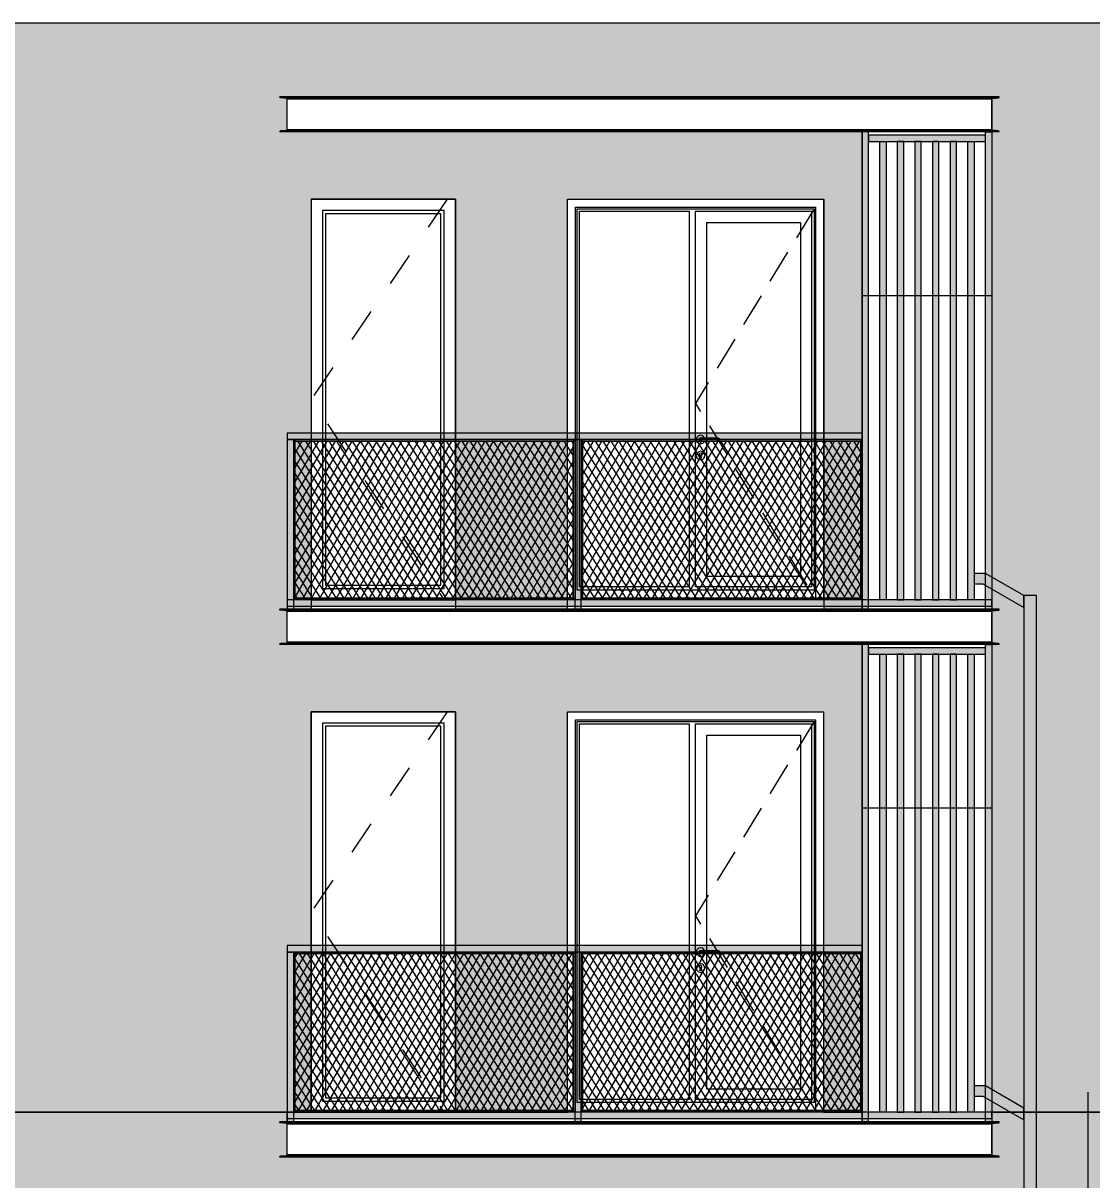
# Model space of a CAD drawing. Header units: metres. Extents: x 476297 to 476657, y 4620828 to 4621206.
# Drawn here: x 476624.05 to 476630.72, y 4621078.72 to 4621085.95 of the extents above; entities that cross this region are included whole.
import ezdxf

# ---------------------------------------------------------------- set-up
doc = ezdxf.new("R2010")
doc.units = ezdxf.units.M
doc.header["$MEASUREMENT"] = 0
doc.set_wipeout_variables(frame=1)
for name, pattern in [('Dashed', [0.423333, 0.211667, -0.211667]), ('Hidden Line', [0.3175, 0.211667, -0.105833]), ('Wipeout_Contour', [1, 0, -1])]:
    doc.linetypes.add(name, pattern=pattern)
for name, color, linetype in [('0_Pen_No__250', 7, 'Continuous'), ('2D Drafting - General_Pen_No__7', 7, 'Continuous'), ('New2D Drafting - General', 7, 'Continuous'), ('New2D Drafting - General_Pen_No__30_Pen_No__9_Pen_No__9', 7, 'Continuous'), ('NewStructural - Bearing', 7, 'Continuous'), ('Structural - Bearing', 7, 'Continuous'), ('zoma', 7, 'Continuous'), ('zoma_Pen_No__5_Pen_No__5', 7, 'Continuous')]:
    doc.layers.add(name, color=color, linetype=linetype)
doc.styles.add('GENERATED_STYLE_2', font='arial.ttf')
doc.dimstyles.new('GENERATED_STYLE__1', dxfattribs={"dimtxt": 0.2, "dimasz": 0.064421, "dimexe": 0.18, "dimexo": 0.003, "dimgap": 0.09, "dimtad": 1, "dimtih": 1, "dimtoh": 1, "dimzin": 0, "dimdsep": 46, "dimtxsty": 'GENERATED_STYLE_2', "dimblk": 'ARROWHEAD_2', "dimblk1": 'ARROWHEAD_2', "dimblk2": 'ARROWHEAD_2', "dimcen": 0.09, "dimclrd": 142, "dimclre": 142, "dimclrt": 142, "dimadec": 0, "dimazin": 0, "dimtfac": 1, "dimtdec": 4, "dimtmove": 0, "dimatfit": 3, "dimfxl": 1, "dimtolj": 1, "dimtzin": 0, "dimarcsym": 0})
pattern_1 = [(60, (476844.52715, 4621385.791044), (-0.038971143, 0.0225), []), (122.833095, (476844.52715, 4621385.791044), (0.0368060797, 0.01875), [])]

# ---------------------------------------------------------------- blocks, each defined once
blk = doc.blocks.new('*D30', base_point=(476844.5271, 4621385.791))
at = {"layer": 'zoma', "color": 142, "linetype": 'Continuous', "lineweight": 0, "transparency": 16777216}
for p, q in [((476623.7966, 4621074.3518), (476623.7966, 4621074.4789)), ((476630.6966, 4621074.3518), (476630.6966, 4621074.4789)), ((476623.821, 4621074.4577), (476623.7721, 4621074.373)), ((476623.7966, 4621074.4153), (476630.6966, 4621074.4153)), ((476630.721, 4621074.4577), (476630.6721, 4621074.373))]:
    blk.add_line(p, q, dxfattribs=at)
at = {"layer": 'zoma', "color": 142, "lineweight": 0, "transparency": 16777216, "insert": (476626.9805, 4621074.4553), "char_height": 0.2, "attachment_point": 7, "style": 'GENERATED_STYLE_2'}
blk.add_mtext('\\A1;{\\pql;\\fArial CYR|b0|i0|c204|p34;6,90}', dxfattribs=at)
blk = doc.blocks.new('ARROWHEAD_2')
at = {"color": 0, "linetype": 'Continuous', "lineweight": 0}
for p, q in [((0, 0), (-1, 0)), ((-0.38, -0.66), (0.38, 0.66))]:
    blk.add_line(p, q, dxfattribs=at)
blk = doc.blocks.new('*D31', base_point=(476844.5271, 4621385.791))
at = {"layer": 'zoma', "color": 142, "linetype": 'Continuous', "lineweight": 0, "transparency": 16777216}
for p, q in [((476630.6966, 4621074.3518), (476630.6966, 4621074.4789)), ((476637.5966, 4621074.3518), (476637.5966, 4621074.4789)), ((476630.721, 4621074.4577), (476630.6721, 4621074.373)), ((476630.6966, 4621074.4153), (476637.5966, 4621074.4153)), ((476637.621, 4621074.4577), (476637.5721, 4621074.373))]:
    blk.add_line(p, q, dxfattribs=at)
at = {"layer": 'zoma', "color": 142, "lineweight": 0, "transparency": 16777216, "insert": (476633.8805, 4621074.4553), "char_height": 0.2, "attachment_point": 7, "style": 'GENERATED_STYLE_2'}
blk.add_mtext('\\A1;{\\pql;\\fArial CYR|b0|i0|c204|p34;6,90}', dxfattribs=at)

msp = doc.modelspace()

# ---------------------------------------------------------------- linework, layer by layer
at = {"layer": 'Structural - Bearing', "color": 7, "linetype": 'Continuous', "lineweight": 0}
for p, q in [((476625.6497, 4621079.083), (476625.6497, 4621079.0855)), ((476630.1424, 4621079.0855), (476625.6497, 4621079.0855)), ((476625.6501, 4621079.0815), (476625.6497, 4621079.083)), ((476630.1424, 4621079.083), (476625.6497, 4621079.083)), ((476625.6513, 4621079.0802), (476625.6501, 4621079.0815)), ((476625.653, 4621079.0793), (476625.6513, 4621079.0802)), ((476625.6542, 4621079.0791), (476625.653, 4621079.0793)), ((476625.6916, 4621079.0751), (476625.6542, 4621079.0791)), ((476630.1379, 4621079.0791), (476625.6542, 4621079.0791)), ((476625.6928, 4621079.0748), (476625.6916, 4621079.0751)), ((476630.1005, 4621079.0751), (476625.6916, 4621079.0751)), ((476625.6945, 4621079.074), (476625.6928, 4621079.0748)), ((476625.6957, 4621079.0727), (476625.6945, 4621079.074)), ((476625.6961, 4621079.0711), (476625.6957, 4621079.0727)), ((476625.6961, 4621078.8799), (476625.6961, 4621079.0711)), ((476630.0961, 4621079.0711), (476625.6961, 4621079.0711)), ((476630.0961, 4621079.0711), (476630.0965, 4621079.0727)), ((476630.0961, 4621078.8799), (476630.0961, 4621079.0711)), ((476630.0965, 4621079.0727), (476630.0976, 4621079.074)), ((476630.0976, 4621079.074), (476630.0993, 4621079.0748)), ((476630.0993, 4621079.0748), (476630.1005, 4621079.0751)), ((476630.1005, 4621079.0751), (476630.1379, 4621079.0791)), ((476630.1379, 4621079.0791), (476630.1391, 4621079.0793)), ((476630.1391, 4621079.0793), (476630.1408, 4621079.0802)), ((476630.1408, 4621079.0802), (476630.142, 4621079.0815)), ((476630.142, 4621079.0815), (476630.1424, 4621079.083)), ((476630.1424, 4621079.083), (476630.1424, 4621079.0855)), ((476625.6945, 4621078.8771), (476625.6957, 4621078.8784)), ((476625.6957, 4621078.8784), (476625.6961, 4621078.8799)), ((476630.0961, 4621078.8799), (476625.6961, 4621078.8799)), ((476630.0965, 4621078.8784), (476630.0961, 4621078.8799)), ((476630.0976, 4621078.8771), (476630.0965, 4621078.8784)), ((476625.6497, 4621078.868), (476625.6501, 4621078.8696)), ((476625.6497, 4621078.8655), (476625.6497, 4621078.868)), ((476630.1424, 4621078.868), (476625.6497, 4621078.868)), ((476630.1424, 4621078.8655), (476625.6497, 4621078.8655)), ((476625.6501, 4621078.8696), (476625.6513, 4621078.8709)), ((476625.6513, 4621078.8709), (476625.653, 4621078.8717)), ((476625.653, 4621078.8717), (476625.6542, 4621078.872)), ((476625.6542, 4621078.872), (476625.6916, 4621078.876)), ((476630.1379, 4621078.872), (476625.6542, 4621078.872)), ((476625.6916, 4621078.876), (476625.6928, 4621078.8762)), ((476630.1005, 4621078.876), (476625.6916, 4621078.876)), ((476625.6928, 4621078.8762), (476625.6945, 4621078.8771)), ((476630.0993, 4621078.8762), (476630.0976, 4621078.8771)), ((476630.1005, 4621078.876), (476630.0993, 4621078.8762)), ((476630.1379, 4621078.872), (476630.1005, 4621078.876)), ((476630.1391, 4621078.8717), (476630.1379, 4621078.872)), ((476630.1408, 4621078.8709), (476630.1391, 4621078.8717)), ((476630.142, 4621078.8696), (476630.1408, 4621078.8709)), ((476630.1424, 4621078.868), (476630.142, 4621078.8696)), ((476630.1424, 4621078.8655), (476630.1424, 4621078.868))]:
    msp.add_line(p, q, dxfattribs=at)

# ---------------------------------------------------------------- wipeouts: each hides what was drawn before it
at = {"color": 254, "linetype": 'Wipeout_Contour', "lineweight": 0, "ltscale": 260153473.9222024}
msp.add_wipeout([(476623.4962, 4621085.9451), (476623.4962, 4621079.1455), (476625.8458, 4621079.1455), (476625.8458, 4621081.6455), (476626.7458, 4621081.6455), (476626.7458, 4621079.1455), (476627.4461, 4621079.1455), (476627.4461, 4621081.6456), (476629.0461, 4621081.6455), (476629.0461, 4621079.1455), (476629.2861, 4621079.1455), (476629.2861, 4621082.0655), (476625.6961, 4621082.0655), (476625.6961, 4621082.2855), (476625.8465, 4621082.2855), (476625.8465, 4621084.8455), (476626.7465, 4621084.8455), (476626.7465, 4621082.2856), (476627.4468, 4621082.2856), (476627.4468, 4621084.8456), (476629.0468, 4621084.8456), (476629.0468, 4621082.2856), (476629.2861, 4621082.2856), (476629.2861, 4621085.2655), (476625.6961, 4621085.2655), (476625.6961, 4621085.4855), (476630.0961, 4621085.4855), (476630.0961, 4621079.1455), (476631.296, 4621079.1455), (476631.296, 4621085.4856), (476635.696, 4621085.4856), (476635.696, 4621085.2655), (476632.1068, 4621085.2655), (476632.1068, 4621082.2856), (476632.3466, 4621082.2856), (476632.3466, 4621084.8456), (476633.9466, 4621084.8456), (476633.9466, 4621082.2856), (476634.6476, 4621082.2856), (476634.6476, 4621084.8455), (476635.5476, 4621084.8455), (476635.5476, 4621082.2856), (476635.696, 4621082.2856), (476635.696, 4621082.0655), (476632.1068, 4621082.0655), (476632.1068, 4621079.1455), (476632.3466, 4621079.1455), (476632.3466, 4621081.6456), (476633.9466, 4621081.6456), (476633.9466, 4621079.1455), (476634.6476, 4621079.1455), (476634.6476, 4621081.6455), (476635.5476, 4621081.6455), (476635.5476, 4621079.1455), (476637.8962, 4621079.1455), (476637.8962, 4621085.9451)], dxfattribs=at).dxf.layer = 'New2D Drafting - General_Pen_No__30_Pen_No__9_Pen_No__9'

# ---------------------------------------------------------------- next in the draw order: hatches: boundary and pattern name
at = {"layer": '0_Pen_No__250', "linetype": 'Continuous', "lineweight": 0}
for points in [[(476630.296, 4621082.3709), (476630.0561, 4621082.5095), (476629.9861, 4621082.5095), (476629.9861, 4621082.4455), (476630.0396, 4621082.4455), (476630.296, 4621082.2974)], [(476630.3761, 4621075.9455), (476630.376, 4621082.3709), (476630.296, 4621082.3709), (476630.296, 4621082.2685), (476630.296, 4621075.9455)], [(476630.296, 4621079.1709), (476630.0561, 4621079.3095), (476629.9861, 4621079.3095), (476629.9861, 4621079.2455), (476630.0396, 4621079.2455), (476630.296, 4621079.0974)]]:
    msp.add_hatch(color=250, dxfattribs=at).paths.add_polyline_path(points)
at = {"layer": 'New2D Drafting - General', "linetype": 'Continuous', "lineweight": 0}
h = msp.add_hatch(dxfattribs=at)
h.set_pattern_fill('BATT_INSULATION', style=0, pattern_type=2)
h.set_pattern_definition(pattern_1)
h.paths.add_polyline_path([(476625.7461, 4621083.3356), (476627.4811, 4621083.3356), (476627.4811, 4621082.3556), (476625.7461, 4621082.3556)])
h = msp.add_hatch(dxfattribs=at)
h.set_pattern_fill('BATT_INSULATION', style=0, pattern_type=2)
h.set_pattern_definition(pattern_1)
h.paths.add_polyline_path([(476627.5411, 4621083.3356), (476629.2761, 4621083.3356), (476629.2761, 4621082.3555), (476627.5411, 4621082.3555)])
h = msp.add_hatch(dxfattribs=at)
h.set_pattern_fill('BATT_INSULATION', style=0, pattern_type=2)
h.set_pattern_definition(pattern_1)
h.paths.add_polyline_path([(476625.7461, 4621080.1356), (476627.4811, 4621080.1356), (476627.4811, 4621079.1556), (476625.7461, 4621079.1556)])
h = msp.add_hatch(dxfattribs=at)
h.set_pattern_fill('BATT_INSULATION', style=0, pattern_type=2)
h.set_pattern_definition(pattern_1)
h.paths.add_polyline_path([(476627.5411, 4621080.1356), (476629.2761, 4621080.1356), (476629.2761, 4621079.1555), (476627.5411, 4621079.1555)])
at = {"layer": 'New2D Drafting - General_Pen_No__30_Pen_No__9_Pen_No__9', "linetype": 'Continuous', "lineweight": 0}
h = msp.add_hatch(dxfattribs=at)
h.set_pattern_fill('BRICK___RUNNING_BOND', color=252, style=0, pattern_type=2)
h.set_pattern_definition([(0, (476844.52715, 4621385.791044), (0, 0.06664), []), (90, (476844.52715, 4621385.79104), (-0.2448, 0), [0.06664, -0.06664]), (90, (476844.64955, 4621385.85768), (-0.2448, 0), [0.06664, -0.06664])])
h.paths.add_polyline_path([(476623.4962, 4621085.9451), (476623.4962, 4621079.1455), (476625.8458, 4621079.1455), (476625.8458, 4621081.6455), (476626.7458, 4621081.6455), (476626.7458, 4621079.1455), (476627.4461, 4621079.1455), (476627.4461, 4621081.6456), (476629.0461, 4621081.6455), (476629.0461, 4621079.1455), (476629.2861, 4621079.1455), (476629.2861, 4621082.0655), (476625.6961, 4621082.0655), (476625.6961, 4621082.2855), (476625.8465, 4621082.2855), (476625.8465, 4621084.8455), (476626.7465, 4621084.8455), (476626.7465, 4621082.2856), (476627.4468, 4621082.2856), (476627.4468, 4621084.8456), (476629.0468, 4621084.8456), (476629.0468, 4621082.2856), (476629.2861, 4621082.2856), (476629.2861, 4621085.2655), (476625.6961, 4621085.2655), (476625.6961, 4621085.4855), (476630.0961, 4621085.4855), (476630.0961, 4621079.1455), (476631.296, 4621079.1455), (476631.296, 4621085.4856), (476635.696, 4621085.4856), (476635.696, 4621085.2655), (476632.1068, 4621085.2655), (476632.1068, 4621082.2856), (476632.3466, 4621082.2856), (476632.3466, 4621084.8456), (476633.9466, 4621084.8456), (476633.9466, 4621082.2856), (476634.6476, 4621082.2856), (476634.6476, 4621084.8455), (476635.5476, 4621084.8455), (476635.5476, 4621082.2856), (476635.696, 4621082.2856), (476635.696, 4621082.0655), (476632.1068, 4621082.0655), (476632.1068, 4621079.1455), (476632.3466, 4621079.1455), (476632.3466, 4621081.6456), (476633.9466, 4621081.6456), (476633.9466, 4621079.1455), (476634.6476, 4621079.1455), (476634.6476, 4621081.6455), (476635.5476, 4621081.6455), (476635.5476, 4621079.1455), (476637.8962, 4621079.1455), (476637.8962, 4621085.9451)])
for color, points in [(255, [(476629.3261, 4621085.2655), (476629.2861, 4621085.2655), (476629.2861, 4621082.2855), (476629.3261, 4621082.2855)]), (255, [(476629.3261, 4621085.2455), (476629.3261, 4621085.2055), (476630.0561, 4621085.2055), (476630.0561, 4621085.2455)]), (255, [(476630.0561, 4621085.2655), (476630.0961, 4621085.2655), (476630.0961, 4621082.2855), (476630.0561, 4621082.2855)]), (255, [(476629.3961, 4621085.2055), (476629.4361, 4621085.2055), (476629.4361, 4621082.3455), (476629.3961, 4621082.3455)]), (255, [(476629.5461, 4621085.2055), (476629.5061, 4621085.2055), (476629.5061, 4621082.3455), (476629.5461, 4621082.3455)]), (255, [(476629.6561, 4621085.2055), (476629.6161, 4621085.2055), (476629.6161, 4621082.3455), (476629.6561, 4621082.3455)]), (255, [(476629.7661, 4621085.2055), (476629.7261, 4621085.2055), (476629.7261, 4621082.3455), (476629.7661, 4621082.3455)]), (255, [(476629.8761, 4621085.2055), (476629.8361, 4621085.2055), (476629.8361, 4621082.3455), (476629.8761, 4621082.3455)]), (255, [(476629.9461, 4621085.2055), (476629.9861, 4621085.2055), (476629.9861, 4621082.3455), (476629.9461, 4621082.3455)]), (255, [(476625.6961, 4621083.3856), (476625.6961, 4621083.3456), (476629.2861, 4621083.3456), (476629.2861, 4621083.3856)]), (255, [(476625.6961, 4621082.2855), (476625.7361, 4621082.2855), (476625.7361, 4621083.3456), (476625.6961, 4621083.3456)]), (255, [(476625.7361, 4621082.3455), (476625.7461, 4621082.3555), (476625.7461, 4621083.3356), (476625.7361, 4621083.3456)]), (255, [(476627.4811, 4621083.3356), (476627.4911, 4621083.3456), (476625.7361, 4621083.3456), (476625.7461, 4621083.3356)]), (255, [(476627.4911, 4621082.3455), (476627.4811, 4621082.3555), (476627.4811, 4621083.3356), (476627.4911, 4621083.3456)]), (255, [(476627.4911, 4621082.2855), (476627.5311, 4621082.2855), (476627.5311, 4621083.3456), (476627.4911, 4621083.3456)]), (255, [(476629.2761, 4621083.3356), (476629.2861, 4621083.3456), (476627.5311, 4621083.3456), (476627.5411, 4621083.3356)]), (255, [(476627.5311, 4621082.3456), (476627.5411, 4621082.3556), (476627.5411, 4621083.3356), (476627.5311, 4621083.3456)]), (255, [(476629.2861, 4621083.3456), (476629.2761, 4621083.3356), (476629.2761, 4621082.3555), (476629.2861, 4621082.3456)]), (255, [(476625.6961, 4621082.3456), (476625.6961, 4621082.3056), (476630.0961, 4621082.3056), (476630.0961, 4621082.3456)]), (255, [(476627.4811, 4621082.3556), (476627.4911, 4621082.3456), (476625.7361, 4621082.3456), (476625.7461, 4621082.3556)]), (255, [(476629.2761, 4621082.3555), (476629.2861, 4621082.3456), (476627.5311, 4621082.3456), (476627.5411, 4621082.3556)]), (255, [(476629.3261, 4621082.0655), (476629.2861, 4621082.0655), (476629.2861, 4621079.0855), (476629.3261, 4621079.0855)]), (255, [(476630.0561, 4621082.0655), (476630.0961, 4621082.0655), (476630.0961, 4621079.0855), (476630.0561, 4621079.0855)]), (255, [(476629.3261, 4621082.0455), (476629.3261, 4621082.0055), (476630.0561, 4621082.0055), (476630.0561, 4621082.0455)]), (255, [(476629.3961, 4621082.0055), (476629.4361, 4621082.0055), (476629.4361, 4621079.1455), (476629.3961, 4621079.1455)]), (255, [(476629.5461, 4621082.0055), (476629.5061, 4621082.0055), (476629.5061, 4621079.1455), (476629.5461, 4621079.1455)]), (255, [(476629.6561, 4621082.0055), (476629.6161, 4621082.0055), (476629.6161, 4621079.1455), (476629.6561, 4621079.1455)]), (255, [(476629.7661, 4621082.0055), (476629.7261, 4621082.0055), (476629.7261, 4621079.1455), (476629.7661, 4621079.1455)]), (255, [(476629.8761, 4621082.0055), (476629.8361, 4621082.0055), (476629.8361, 4621079.1455), (476629.8761, 4621079.1455)]), (255, [(476629.9461, 4621082.0055), (476629.9861, 4621082.0055), (476629.9861, 4621079.1455), (476629.9461, 4621079.1455)]), (255, [(476625.6961, 4621080.1856), (476625.6961, 4621080.1456), (476629.2861, 4621080.1456), (476629.2861, 4621080.1856)]), (255, [(476625.6961, 4621079.0855), (476625.7361, 4621079.0855), (476625.7361, 4621080.1456), (476625.6961, 4621080.1456)]), (255, [(476625.7361, 4621079.1455), (476625.7461, 4621079.1555), (476625.7461, 4621080.1356), (476625.7361, 4621080.1456)]), (255, [(476627.4811, 4621080.1356), (476627.4911, 4621080.1456), (476625.7361, 4621080.1456), (476625.7461, 4621080.1356)]), (255, [(476627.4911, 4621079.1455), (476627.4811, 4621079.1555), (476627.4811, 4621080.1356), (476627.4911, 4621080.1456)]), (255, [(476627.4911, 4621079.0855), (476627.5311, 4621079.0855), (476627.5311, 4621080.1456), (476627.4911, 4621080.1456)]), (255, [(476629.2761, 4621080.1356), (476629.2861, 4621080.1456), (476627.5311, 4621080.1456), (476627.5411, 4621080.1356)]), (255, [(476627.5311, 4621079.1456), (476627.5411, 4621079.1556), (476627.5411, 4621080.1356), (476627.5311, 4621080.1456)]), (255, [(476629.2861, 4621080.1456), (476629.2761, 4621080.1356), (476629.2761, 4621079.1555), (476629.2861, 4621079.1456)]), (252, [(476623.4962, 4621079.1454), (476623.4962, 4621075.9455), (476625.0962, 4621075.9455), (476625.0962, 4621078.4455), (476626.6962, 4621078.4455), (476626.6962, 4621075.9455), (476627.4962, 4621075.9455), (476627.4962, 4621078.4455), (476629.0962, 4621078.4455), (476629.0962, 4621075.9455), (476632.2962, 4621075.9455), (476632.2962, 4621078.4455), (476633.8962, 4621078.4455), (476633.8962, 4621075.9455), (476634.6963, 4621075.9455), (476634.6963, 4621078.4455), (476636.2963, 4621078.4455), (476636.2963, 4621075.9455), (476637.8962, 4621075.9455), (476637.8962, 4621078.4455), (476637.8962, 4621078.4455), (476637.8962, 4621079.1454), (476635.696, 4621079.1454), (476635.696, 4621078.8655), (476631.296, 4621078.8655), (476631.296, 4621079.1454), (476630.0961, 4621079.1454), (476630.0961, 4621078.8655), (476625.6961, 4621078.8655), (476625.6961, 4621079.1454)]), (255, [(476625.6961, 4621079.1456), (476625.6961, 4621079.1056), (476630.0961, 4621079.1056), (476630.0961, 4621079.1456)]), (255, [(476627.4811, 4621079.1556), (476627.4911, 4621079.1456), (476625.7361, 4621079.1456), (476625.7461, 4621079.1556)]), (255, [(476629.2761, 4621079.1555), (476629.2861, 4621079.1456), (476627.5311, 4621079.1456), (476627.5411, 4621079.1556)])]:
    msp.add_hatch(color=color, dxfattribs=at).paths.add_polyline_path(points)

# ---------------------------------------------------------------- next in the draw order: linework, layer by layer
at = {"layer": '0_Pen_No__250', "color": 7, "linetype": 'Continuous', "lineweight": 0, "flags": 128}
for points in [[(476630.296, 4621082.3709), (476630.0561, 4621082.5095), (476629.9861, 4621082.5095), (476629.9861, 4621082.4455), (476630.0396, 4621082.4455), (476630.296, 4621082.2974)], [(476630.3761, 4621075.9455), (476630.376, 4621082.3709), (476630.296, 4621082.3709), (476630.296, 4621082.2685), (476630.296, 4621075.9455)], [(476630.296, 4621079.1709), (476630.0561, 4621079.3095), (476629.9861, 4621079.3095), (476629.9861, 4621079.2455), (476630.0396, 4621079.2455), (476630.296, 4621079.0974)]]:
    msp.add_lwpolyline(points, close=True, dxfattribs=at)
at = {"layer": '2D Drafting - General_Pen_No__7', "color": 7, "linetype": 'Continuous', "lineweight": 0, "flags": 128}
for points in [[(476626.7458, 4621084.8455), (476625.8458, 4621084.8455), (476625.8458, 4621082.3455), (476626.7458, 4621082.3456)], [(476626.6758, 4621084.7755), (476625.9158, 4621084.7755), (476625.9158, 4621082.4155), (476626.6758, 4621082.4155)], [(476626.6558, 4621084.7555), (476625.9358, 4621084.7555), (476625.9358, 4621082.4364), (476626.6558, 4621082.4364)], [(476627.4961, 4621084.7956), (476628.9961, 4621084.7956), (476628.9961, 4621082.3456), (476627.4961, 4621082.3456)], [(476627.5061, 4621084.7856), (476628.9861, 4621084.7856), (476628.9861, 4621082.4056), (476627.5061, 4621082.4056)], [(476627.5211, 4621084.7706), (476628.2061, 4621084.7706), (476628.2061, 4621082.4256), (476627.5211, 4621082.4256)], [(476628.2461, 4621084.7706), (476628.9711, 4621084.7706), (476628.9711, 4621082.4256), (476628.2461, 4621082.4256)], [(476628.3161, 4621084.7006), (476628.9011, 4621084.7006), (476628.9011, 4621082.4906), (476628.3161, 4621082.4906)], [(476626.7458, 4621081.6455), (476625.8458, 4621081.6455), (476625.8458, 4621079.1455), (476626.7458, 4621079.1456)], [(476626.6758, 4621081.5755), (476625.9158, 4621081.5755), (476625.9158, 4621079.2155), (476626.6758, 4621079.2155)], [(476626.6558, 4621081.5555), (476625.9358, 4621081.5555), (476625.9358, 4621079.2364), (476626.6558, 4621079.2364)], [(476627.4961, 4621081.5956), (476628.9961, 4621081.5956), (476628.9961, 4621079.1456), (476627.4961, 4621079.1456)], [(476627.5061, 4621081.5856), (476628.9861, 4621081.5856), (476628.9861, 4621079.2056), (476627.5061, 4621079.2056)], [(476627.5211, 4621081.5706), (476628.2061, 4621081.5706), (476628.2061, 4621079.2256), (476627.5211, 4621079.2256)], [(476628.2461, 4621081.5706), (476628.9711, 4621081.5706), (476628.9711, 4621079.2256), (476628.2461, 4621079.2256)], [(476628.3161, 4621081.5006), (476628.9011, 4621081.5006), (476628.9011, 4621079.2906), (476628.3161, 4621079.2906)]]:
    msp.add_lwpolyline(points, close=True, dxfattribs=at)
at = {"layer": '2D Drafting - General_Pen_No__7', "color": 7, "linetype": 'Dashed', "lineweight": 0, "flags": 128}
for points in [[(476626.6947, 4621084.8455), (476625.8465, 4621083.5966), (476626.6733, 4621082.3464)], [(476626.6947, 4621081.6455), (476625.8465, 4621080.3966), (476626.6733, 4621079.1464)]]:
    msp.add_lwpolyline(points, dxfattribs=at)
at = {"layer": '2D Drafting - General_Pen_No__7', "color": 7, "linetype": 'Continuous', "lineweight": 0, "flags": 128}
for points in [[(476629.042, 4621082.3456), (476627.4461, 4621082.3456), (476627.4461, 4621084.8456), (476629.0461, 4621084.8456)], [(476629.0461, 4621084.8456), (476629.0461, 4621082.3456), (476629.042, 4621082.3456)], [(476629.042, 4621079.1456), (476627.4461, 4621079.1456), (476627.4461, 4621081.6456), (476629.0461, 4621081.6456)], [(476629.0461, 4621081.6456), (476629.0461, 4621079.1456), (476629.042, 4621079.1456)]]:
    msp.add_lwpolyline(points, dxfattribs=at)
at = {"layer": '2D Drafting - General_Pen_No__7', "color": 7, "linetype": 'Hidden Line', "lineweight": 0, "flags": 128}
for points in [[(476628.9861, 4621084.7856), (476628.2461, 4621083.5714), (476628.9954, 4621082.3469)], [(476628.9861, 4621081.5856), (476628.2461, 4621080.3714), (476628.9954, 4621079.1469)]]:
    msp.add_lwpolyline(points, dxfattribs=at)
at = {"layer": 'New2D Drafting - General', "color": 7, "linetype": 'Continuous', "lineweight": 0, "flags": 128}
for points in [[(476625.7461, 4621083.3356), (476627.4811, 4621083.3356), (476627.4811, 4621082.3556), (476625.7461, 4621082.3556)], [(476627.5411, 4621083.3356), (476629.2761, 4621083.3356), (476629.2761, 4621082.3555), (476627.5411, 4621082.3555)], [(476625.7461, 4621080.1356), (476627.4811, 4621080.1356), (476627.4811, 4621079.1556), (476625.7461, 4621079.1556)], [(476627.5411, 4621080.1356), (476629.2761, 4621080.1356), (476629.2761, 4621079.1555), (476627.5411, 4621079.1555)]]:
    msp.add_lwpolyline(points, close=True, dxfattribs=at)
at = {"layer": 'New2D Drafting - General_Pen_No__30_Pen_No__9_Pen_No__9', "color": 7, "linetype": 'Continuous', "lineweight": 0, "flags": 128}
for points in [[(476637.8962, 4621085.9451), (476623.4962, 4621085.9451)], [(476623.4962, 4621079.1455), (476625.8458, 4621079.1455), (476625.8458, 4621081.6455), (476626.7458, 4621081.6455), (476626.7458, 4621079.1455), (476627.4461, 4621079.1455), (476627.4461, 4621081.6456), (476629.0461, 4621081.6455), (476629.0461, 4621079.1455), (476629.2861, 4621079.1455), (476629.2861, 4621082.0655), (476625.6961, 4621082.0655), (476625.6961, 4621082.2855), (476625.8465, 4621082.2855), (476625.8465, 4621084.8455), (476626.7465, 4621084.8455), (476626.7465, 4621082.2856), (476627.4468, 4621082.2856), (476627.4468, 4621084.8456), (476629.0468, 4621084.8456), (476629.0468, 4621082.2856), (476629.2861, 4621082.2856), (476629.2861, 4621085.2655), (476625.6961, 4621085.2655), (476625.6961, 4621085.4855), (476630.0961, 4621085.4855), (476630.0961, 4621079.1455), (476631.296, 4621079.1455)], [(476631.296, 4621079.1454), (476630.0961, 4621079.1454), (476630.0961, 4621078.8655), (476625.6961, 4621078.8655), (476625.6961, 4621079.1454), (476623.4962, 4621079.1454)]]:
    msp.add_lwpolyline(points, dxfattribs=at)
for points in [[(476629.3261, 4621085.2655), (476629.2861, 4621085.2655), (476629.2861, 4621082.2855), (476629.3261, 4621082.2855)], [(476629.3261, 4621085.2455), (476629.3261, 4621085.2055), (476630.0561, 4621085.2055), (476630.0561, 4621085.2455)], [(476630.0561, 4621085.2655), (476630.0961, 4621085.2655), (476630.0961, 4621082.2855), (476630.0561, 4621082.2855)], [(476629.3961, 4621085.2055), (476629.4361, 4621085.2055), (476629.4361, 4621082.3455), (476629.3961, 4621082.3455)], [(476629.5461, 4621085.2055), (476629.5061, 4621085.2055), (476629.5061, 4621082.3455), (476629.5461, 4621082.3455)], [(476629.6561, 4621085.2055), (476629.6161, 4621085.2055), (476629.6161, 4621082.3455), (476629.6561, 4621082.3455)], [(476629.7661, 4621085.2055), (476629.7261, 4621085.2055), (476629.7261, 4621082.3455), (476629.7661, 4621082.3455)], [(476629.8761, 4621085.2055), (476629.8361, 4621085.2055), (476629.8361, 4621082.3455), (476629.8761, 4621082.3455)], [(476629.9461, 4621085.2055), (476629.9861, 4621085.2055), (476629.9861, 4621082.3455), (476629.9461, 4621082.3455)], [(476630.0961, 4621082.2855), (476629.2861, 4621082.2855), (476629.2861, 4621084.2452), (476630.0961, 4621084.2452)], [(476625.6961, 4621083.3856), (476625.6961, 4621083.3456), (476629.2861, 4621083.3456), (476629.2861, 4621083.3856)], [(476625.6961, 4621082.2855), (476625.7361, 4621082.2855), (476625.7361, 4621083.3456), (476625.6961, 4621083.3456)], [(476625.7361, 4621082.3455), (476625.7461, 4621082.3555), (476625.7461, 4621083.3356), (476625.7361, 4621083.3456)], [(476627.4811, 4621083.3356), (476627.4911, 4621083.3456), (476625.7361, 4621083.3456), (476625.7461, 4621083.3356)], [(476627.4911, 4621082.3455), (476627.4811, 4621082.3555), (476627.4811, 4621083.3356), (476627.4911, 4621083.3456)], [(476627.4911, 4621082.2855), (476627.5311, 4621082.2855), (476627.5311, 4621083.3456), (476627.4911, 4621083.3456)], [(476629.2761, 4621083.3356), (476629.2861, 4621083.3456), (476627.5311, 4621083.3456), (476627.5411, 4621083.3356)], [(476627.5311, 4621082.3456), (476627.5411, 4621082.3556), (476627.5411, 4621083.3356), (476627.5311, 4621083.3456)], [(476629.2861, 4621083.3456), (476629.2761, 4621083.3356), (476629.2761, 4621082.3555), (476629.2861, 4621082.3456)], [(476625.6961, 4621082.3456), (476625.6961, 4621082.3056), (476630.0961, 4621082.3056), (476630.0961, 4621082.3456)], [(476627.4811, 4621082.3556), (476627.4911, 4621082.3456), (476625.7361, 4621082.3456), (476625.7461, 4621082.3556)], [(476629.2761, 4621082.3555), (476629.2861, 4621082.3456), (476627.5311, 4621082.3456), (476627.5411, 4621082.3556)], [(476629.3261, 4621082.0655), (476629.2861, 4621082.0655), (476629.2861, 4621079.0855), (476629.3261, 4621079.0855)], [(476630.0561, 4621082.0655), (476630.0961, 4621082.0655), (476630.0961, 4621079.0855), (476630.0561, 4621079.0855)], [(476629.3261, 4621082.0455), (476629.3261, 4621082.0055), (476630.0561, 4621082.0055), (476630.0561, 4621082.0455)], [(476629.3961, 4621082.0055), (476629.4361, 4621082.0055), (476629.4361, 4621079.1455), (476629.3961, 4621079.1455)], [(476629.5461, 4621082.0055), (476629.5061, 4621082.0055), (476629.5061, 4621079.1455), (476629.5461, 4621079.1455)], [(476629.6561, 4621082.0055), (476629.6161, 4621082.0055), (476629.6161, 4621079.1455), (476629.6561, 4621079.1455)], [(476629.7661, 4621082.0055), (476629.7261, 4621082.0055), (476629.7261, 4621079.1455), (476629.7661, 4621079.1455)], [(476629.8761, 4621082.0055), (476629.8361, 4621082.0055), (476629.8361, 4621079.1455), (476629.8761, 4621079.1455)], [(476629.9461, 4621082.0055), (476629.9861, 4621082.0055), (476629.9861, 4621079.1455), (476629.9461, 4621079.1455)], [(476630.0961, 4621079.0855), (476629.2861, 4621079.0855), (476629.2861, 4621081.0452), (476630.0961, 4621081.0452)], [(476625.6961, 4621080.1856), (476625.6961, 4621080.1456), (476629.2861, 4621080.1456), (476629.2861, 4621080.1856)], [(476625.6961, 4621079.0855), (476625.7361, 4621079.0855), (476625.7361, 4621080.1456), (476625.6961, 4621080.1456)], [(476625.7361, 4621079.1455), (476625.7461, 4621079.1555), (476625.7461, 4621080.1356), (476625.7361, 4621080.1456)], [(476627.4811, 4621080.1356), (476627.4911, 4621080.1456), (476625.7361, 4621080.1456), (476625.7461, 4621080.1356)], [(476627.4911, 4621079.1455), (476627.4811, 4621079.1555), (476627.4811, 4621080.1356), (476627.4911, 4621080.1456)], [(476627.4911, 4621079.0855), (476627.5311, 4621079.0855), (476627.5311, 4621080.1456), (476627.4911, 4621080.1456)], [(476629.2761, 4621080.1356), (476629.2861, 4621080.1456), (476627.5311, 4621080.1456), (476627.5411, 4621080.1356)], [(476627.5311, 4621079.1456), (476627.5411, 4621079.1556), (476627.5411, 4621080.1356), (476627.5311, 4621080.1456)], [(476629.2861, 4621080.1456), (476629.2761, 4621080.1356), (476629.2761, 4621079.1555), (476629.2861, 4621079.1456)], [(476625.6961, 4621079.1456), (476625.6961, 4621079.1056), (476630.0961, 4621079.1056), (476630.0961, 4621079.1456)], [(476627.4811, 4621079.1556), (476627.4911, 4621079.1456), (476625.7361, 4621079.1456), (476625.7461, 4621079.1556)], [(476629.2761, 4621079.1555), (476629.2861, 4621079.1456), (476627.5311, 4621079.1456), (476627.5411, 4621079.1556)]]:
    msp.add_lwpolyline(points, close=True, dxfattribs=at)
at = {"layer": 'NewStructural - Bearing', "color": 7, "linetype": 'Continuous', "lineweight": 0}
for p, q in [((476628.2536, 4621083.3591), (476628.25, 4621083.3456)), ((476628.2635, 4621083.369), (476628.2536, 4621083.3591)), ((476628.277, 4621083.3726), (476628.2635, 4621083.369)), ((476628.2905, 4621083.369), (476628.277, 4621083.3726)), ((476628.3004, 4621083.3591), (476628.2905, 4621083.369)), ((476628.3013, 4621083.3556), (476628.3004, 4621083.3591)), ((476628.25, 4621083.3456), (476628.2536, 4621083.3321)), ((476628.2536, 4621083.3321), (476628.2635, 4621083.3222)), ((476628.2635, 4621083.3222), (476628.277, 4621083.3186)), ((476628.27, 4621083.3526), (476628.267, 4621083.3456)), ((476628.267, 4621083.3456), (476628.27, 4621083.3385)), ((476628.2715, 4621083.3526), (476628.2687, 4621083.3456)), ((476628.2687, 4621083.3456), (476628.2715, 4621083.3385)), ((476628.277, 4621083.3556), (476628.27, 4621083.3526)), ((476628.27, 4621083.3385), (476628.277, 4621083.3356)), ((476628.2763, 4621083.3526), (476628.2742, 4621083.3456)), ((476628.2742, 4621083.3456), (476628.2763, 4621083.3385)), ((476628.277, 4621083.3556), (476628.2782, 4621083.3556)), ((476628.277, 4621083.3356), (476628.2782, 4621083.3356)), ((476628.277, 4621083.3186), (476628.2905, 4621083.3222)), ((476628.2782, 4621083.3556), (476628.2814, 4621083.3556)), ((476628.2782, 4621083.3356), (476628.2814, 4621083.3356)), ((476628.2814, 4621083.3556), (476628.2863, 4621083.3556)), ((476628.2814, 4621083.3356), (476628.2863, 4621083.3356)), ((476628.2835, 4621083.3526), (476628.2824, 4621083.3456)), ((476628.2824, 4621083.3456), (476628.2835, 4621083.3385)), ((476628.2863, 4621083.3556), (476628.292, 4621083.3556)), ((476628.2863, 4621083.3356), (476628.292, 4621083.3356)), ((476628.2905, 4621083.3222), (476628.3004, 4621083.3321)), ((476628.292, 4621083.3556), (476628.372, 4621083.3556)), ((476628.292, 4621083.3356), (476628.372, 4621083.3356)), ((476628.3004, 4621083.3321), (476628.3013, 4621083.3356)), ((476628.372, 4621083.3556), (476628.3778, 4621083.3556)), ((476628.372, 4621083.3356), (476628.3778, 4621083.3356)), ((476628.3778, 4621083.3556), (476628.3826, 4621083.3556)), ((476628.3778, 4621083.3356), (476628.3826, 4621083.3356)), ((476628.3805, 4621083.3526), (476628.3817, 4621083.3456)), ((476628.3817, 4621083.3456), (476628.3805, 4621083.3385)), ((476628.3826, 4621083.3556), (476628.3859, 4621083.3556)), ((476628.3826, 4621083.3356), (476628.3859, 4621083.3356)), ((476628.3859, 4621083.3556), (476628.387, 4621083.3556)), ((476628.3859, 4621083.3356), (476628.387, 4621083.3356)), ((476628.387, 4621083.3556), (476628.3941, 4621083.3526)), ((476628.3941, 4621083.3385), (476628.387, 4621083.3356)), ((476628.3877, 4621083.3526), (476628.3898, 4621083.3456)), ((476628.3898, 4621083.3456), (476628.3877, 4621083.3385)), ((476628.3925, 4621083.3526), (476628.3953, 4621083.3456)), ((476628.3953, 4621083.3456), (476628.3925, 4621083.3385)), ((476628.3941, 4621083.3526), (476628.397, 4621083.3456)), ((476628.397, 4621083.3456), (476628.3941, 4621083.3385)), ((476628.2536, 4621083.2591), (476628.25, 4621083.2456)), ((476628.25, 4621083.2456), (476628.2536, 4621083.2321)), ((476628.2635, 4621083.269), (476628.2536, 4621083.2591)), ((476628.2536, 4621083.2321), (476628.2635, 4621083.2222)), ((476628.277, 4621083.2726), (476628.2635, 4621083.269)), ((476628.2635, 4621083.2222), (476628.277, 4621083.2186)), ((476628.2703, 4621083.2572), (476628.2696, 4621083.2553)), ((476628.272, 4621083.25), (476628.2696, 4621083.2553)), ((476628.2703, 4621083.2572), (476628.2716, 4621083.2607)), ((476628.2716, 4621083.2607), (476628.277, 4621083.263)), ((476628.272, 4621083.2485), (476628.272, 4621083.25)), ((476628.272, 4621083.2485), (476628.272, 4621083.2456)), ((476628.272, 4621083.2456), (476628.272, 4621083.2427)), ((476628.272, 4621083.2427), (476628.272, 4621083.2369)), ((476628.272, 4621083.2369), (476628.272, 4621083.2331)), ((476628.2735, 4621083.2295), (476628.272, 4621083.2331)), ((476628.277, 4621083.2281), (476628.2735, 4621083.2295)), ((476628.2905, 4621083.269), (476628.277, 4621083.2726)), ((476628.277, 4621083.263), (476628.2824, 4621083.2607)), ((476628.2806, 4621083.2295), (476628.277, 4621083.2281)), ((476628.277, 4621083.2186), (476628.2905, 4621083.2222)), ((476628.282, 4621083.2331), (476628.2806, 4621083.2295)), ((476628.2845, 4621083.2553), (476628.282, 4621083.25)), ((476628.282, 4621083.25), (476628.282, 4621083.2485)), ((476628.282, 4621083.2485), (476628.282, 4621083.2456)), ((476628.282, 4621083.2456), (476628.282, 4621083.2427)), ((476628.282, 4621083.2427), (476628.282, 4621083.2369)), ((476628.282, 4621083.2369), (476628.282, 4621083.2331)), ((476628.2837, 4621083.2572), (476628.2824, 4621083.2607)), ((476628.2837, 4621083.2572), (476628.2845, 4621083.2553)), ((476628.3004, 4621083.2591), (476628.2905, 4621083.269)), ((476628.2905, 4621083.2222), (476628.3004, 4621083.2321)), ((476628.304, 4621083.2456), (476628.3004, 4621083.2591)), ((476628.3004, 4621083.2321), (476628.304, 4621083.2456)), ((476628.2536, 4621080.1591), (476628.25, 4621080.1456)), ((476628.25, 4621080.1456), (476628.2536, 4621080.1321)), ((476628.2635, 4621080.169), (476628.2536, 4621080.1591)), ((476628.2536, 4621080.1321), (476628.2635, 4621080.1222)), ((476628.277, 4621080.1726), (476628.2635, 4621080.169)), ((476628.2635, 4621080.1222), (476628.277, 4621080.1186)), ((476628.27, 4621080.1526), (476628.267, 4621080.1456)), ((476628.267, 4621080.1456), (476628.27, 4621080.1385)), ((476628.2715, 4621080.1526), (476628.2687, 4621080.1456)), ((476628.2687, 4621080.1456), (476628.2715, 4621080.1385)), ((476628.277, 4621080.1556), (476628.27, 4621080.1526)), ((476628.27, 4621080.1385), (476628.277, 4621080.1356)), ((476628.2763, 4621080.1526), (476628.2742, 4621080.1456)), ((476628.2742, 4621080.1456), (476628.2763, 4621080.1385)), ((476628.2905, 4621080.169), (476628.277, 4621080.1726)), ((476628.277, 4621080.1556), (476628.2782, 4621080.1556)), ((476628.277, 4621080.1356), (476628.2782, 4621080.1356)), ((476628.277, 4621080.1186), (476628.2905, 4621080.1222)), ((476628.2782, 4621080.1556), (476628.2814, 4621080.1556)), ((476628.2782, 4621080.1356), (476628.2814, 4621080.1356)), ((476628.2814, 4621080.1556), (476628.2863, 4621080.1556)), ((476628.2814, 4621080.1356), (476628.2863, 4621080.1356)), ((476628.2835, 4621080.1526), (476628.2824, 4621080.1456)), ((476628.2824, 4621080.1456), (476628.2835, 4621080.1385)), ((476628.2863, 4621080.1556), (476628.292, 4621080.1556)), ((476628.2863, 4621080.1356), (476628.292, 4621080.1356)), ((476628.3004, 4621080.1591), (476628.2905, 4621080.169)), ((476628.2905, 4621080.1222), (476628.3004, 4621080.1321)), ((476628.292, 4621080.1556), (476628.372, 4621080.1556)), ((476628.292, 4621080.1356), (476628.372, 4621080.1356)), ((476628.3013, 4621080.1556), (476628.3004, 4621080.1591)), ((476628.3004, 4621080.1321), (476628.3013, 4621080.1356)), ((476628.372, 4621080.1556), (476628.3778, 4621080.1556)), ((476628.372, 4621080.1356), (476628.3778, 4621080.1356)), ((476628.3778, 4621080.1556), (476628.3826, 4621080.1556)), ((476628.3778, 4621080.1356), (476628.3826, 4621080.1356)), ((476628.3805, 4621080.1526), (476628.3817, 4621080.1456)), ((476628.3817, 4621080.1456), (476628.3805, 4621080.1385)), ((476628.3826, 4621080.1556), (476628.3859, 4621080.1556)), ((476628.3826, 4621080.1356), (476628.3859, 4621080.1356)), ((476628.3859, 4621080.1556), (476628.387, 4621080.1556)), ((476628.3859, 4621080.1356), (476628.387, 4621080.1356)), ((476628.387, 4621080.1556), (476628.3941, 4621080.1526)), ((476628.3941, 4621080.1385), (476628.387, 4621080.1356)), ((476628.3877, 4621080.1526), (476628.3898, 4621080.1456)), ((476628.3898, 4621080.1456), (476628.3877, 4621080.1385)), ((476628.3925, 4621080.1526), (476628.3953, 4621080.1456)), ((476628.3953, 4621080.1456), (476628.3925, 4621080.1385)), ((476628.3941, 4621080.1526), (476628.397, 4621080.1456)), ((476628.397, 4621080.1456), (476628.3941, 4621080.1385)), ((476628.2536, 4621080.0591), (476628.25, 4621080.0456)), ((476628.25, 4621080.0456), (476628.2536, 4621080.0321)), ((476628.2635, 4621080.069), (476628.2536, 4621080.0591)), ((476628.277, 4621080.0726), (476628.2635, 4621080.069)), ((476628.2703, 4621080.0572), (476628.2696, 4621080.0553)), ((476628.272, 4621080.05), (476628.2696, 4621080.0553)), ((476628.2703, 4621080.0572), (476628.2716, 4621080.0607)), ((476628.2716, 4621080.0607), (476628.277, 4621080.063)), ((476628.272, 4621080.0485), (476628.272, 4621080.05)), ((476628.272, 4621080.0485), (476628.272, 4621080.0456)), ((476628.272, 4621080.0456), (476628.272, 4621080.0427)), ((476628.272, 4621080.0427), (476628.272, 4621080.0369)), ((476628.272, 4621080.0369), (476628.272, 4621080.0331)), ((476628.2905, 4621080.069), (476628.277, 4621080.0726)), ((476628.277, 4621080.063), (476628.2824, 4621080.0607)), ((476628.2845, 4621080.0553), (476628.282, 4621080.05)), ((476628.282, 4621080.05), (476628.282, 4621080.0485)), ((476628.282, 4621080.0485), (476628.282, 4621080.0456)), ((476628.282, 4621080.0456), (476628.282, 4621080.0427)), ((476628.282, 4621080.0427), (476628.282, 4621080.0369)), ((476628.282, 4621080.0369), (476628.282, 4621080.0331)), ((476628.2837, 4621080.0572), (476628.2824, 4621080.0607)), ((476628.2837, 4621080.0572), (476628.2845, 4621080.0553)), ((476628.3004, 4621080.0591), (476628.2905, 4621080.069)), ((476628.304, 4621080.0456), (476628.3004, 4621080.0591)), ((476628.3004, 4621080.0321), (476628.304, 4621080.0456)), ((476628.2536, 4621080.0321), (476628.2635, 4621080.0222)), ((476628.2635, 4621080.0222), (476628.277, 4621080.0186)), ((476628.2735, 4621080.0295), (476628.272, 4621080.0331)), ((476628.277, 4621080.0281), (476628.2735, 4621080.0295)), ((476628.2806, 4621080.0295), (476628.277, 4621080.0281)), ((476628.277, 4621080.0186), (476628.2905, 4621080.0222)), ((476628.282, 4621080.0331), (476628.2806, 4621080.0295)), ((476628.2905, 4621080.0222), (476628.3004, 4621080.0321))]:
    msp.add_line(p, q, dxfattribs=at)
at = {"layer": 'Structural - Bearing', "color": 7, "linetype": 'Continuous', "lineweight": 0}
for p, q in [((476625.6497, 4621085.483), (476625.6497, 4621085.4855)), ((476630.1424, 4621085.4855), (476625.6497, 4621085.4855)), ((476625.6501, 4621085.4815), (476625.6497, 4621085.483)), ((476630.1424, 4621085.483), (476625.6497, 4621085.483)), ((476625.6513, 4621085.4802), (476625.6501, 4621085.4815)), ((476625.653, 4621085.4793), (476625.6513, 4621085.4802)), ((476625.6542, 4621085.4791), (476625.653, 4621085.4793)), ((476625.6916, 4621085.4751), (476625.6542, 4621085.4791)), ((476630.1379, 4621085.4791), (476625.6542, 4621085.4791)), ((476625.6928, 4621085.4748), (476625.6916, 4621085.4751)), ((476630.1005, 4621085.4751), (476625.6916, 4621085.4751)), ((476625.6945, 4621085.474), (476625.6928, 4621085.4748)), ((476625.6957, 4621085.4727), (476625.6945, 4621085.474)), ((476625.6961, 4621085.4711), (476625.6957, 4621085.4727)), ((476625.6961, 4621085.2799), (476625.6961, 4621085.4711)), ((476630.0961, 4621085.4711), (476625.6961, 4621085.4711)), ((476630.0961, 4621085.4711), (476630.0965, 4621085.4727)), ((476630.0961, 4621085.2799), (476630.0961, 4621085.4711)), ((476630.0965, 4621085.4727), (476630.0976, 4621085.474)), ((476630.0976, 4621085.474), (476630.0993, 4621085.4748)), ((476630.0993, 4621085.4748), (476630.1005, 4621085.4751)), ((476630.1005, 4621085.4751), (476630.1379, 4621085.4791)), ((476630.1379, 4621085.4791), (476630.1391, 4621085.4793)), ((476630.1391, 4621085.4793), (476630.1408, 4621085.4802)), ((476630.1408, 4621085.4802), (476630.142, 4621085.4815)), ((476630.142, 4621085.4815), (476630.1424, 4621085.483)), ((476630.1424, 4621085.483), (476630.1424, 4621085.4855)), ((476625.6497, 4621085.268), (476625.6501, 4621085.2696)), ((476625.6497, 4621085.2655), (476625.6497, 4621085.268)), ((476630.1424, 4621085.268), (476625.6497, 4621085.268)), ((476630.1424, 4621085.2655), (476625.6497, 4621085.2655)), ((476625.6501, 4621085.2696), (476625.6513, 4621085.2709)), ((476625.6513, 4621085.2709), (476625.653, 4621085.2717)), ((476625.653, 4621085.2717), (476625.6542, 4621085.272)), ((476625.6542, 4621085.272), (476625.6916, 4621085.276)), ((476630.1379, 4621085.272), (476625.6542, 4621085.272)), ((476625.6916, 4621085.276), (476625.6928, 4621085.2762)), ((476630.1005, 4621085.276), (476625.6916, 4621085.276)), ((476625.6928, 4621085.2762), (476625.6945, 4621085.2771)), ((476625.6945, 4621085.2771), (476625.6957, 4621085.2784)), ((476625.6957, 4621085.2784), (476625.6961, 4621085.2799)), ((476630.0961, 4621085.2799), (476625.6961, 4621085.2799)), ((476630.0965, 4621085.2784), (476630.0961, 4621085.2799)), ((476630.0976, 4621085.2771), (476630.0965, 4621085.2784)), ((476630.0993, 4621085.2762), (476630.0976, 4621085.2771)), ((476630.1005, 4621085.276), (476630.0993, 4621085.2762)), ((476630.1379, 4621085.272), (476630.1005, 4621085.276)), ((476630.1391, 4621085.2717), (476630.1379, 4621085.272)), ((476630.1408, 4621085.2709), (476630.1391, 4621085.2717)), ((476630.142, 4621085.2696), (476630.1408, 4621085.2709)), ((476630.1424, 4621085.268), (476630.142, 4621085.2696)), ((476630.1424, 4621085.2655), (476630.1424, 4621085.268)), ((476625.6497, 4621082.283), (476625.6497, 4621082.2855)), ((476630.1424, 4621082.2855), (476625.6497, 4621082.2855)), ((476625.6501, 4621082.2815), (476625.6497, 4621082.283)), ((476630.1424, 4621082.283), (476625.6497, 4621082.283)), ((476625.6513, 4621082.2802), (476625.6501, 4621082.2815)), ((476625.653, 4621082.2793), (476625.6513, 4621082.2802)), ((476625.6542, 4621082.2791), (476625.653, 4621082.2793)), ((476625.6916, 4621082.2751), (476625.6542, 4621082.2791)), ((476630.1379, 4621082.2791), (476625.6542, 4621082.2791)), ((476625.6928, 4621082.2748), (476625.6916, 4621082.2751)), ((476630.1005, 4621082.2751), (476625.6916, 4621082.2751)), ((476625.6945, 4621082.274), (476625.6928, 4621082.2748)), ((476625.6957, 4621082.2727), (476625.6945, 4621082.274)), ((476625.6961, 4621082.2711), (476625.6957, 4621082.2727)), ((476630.0961, 4621082.2711), (476630.0965, 4621082.2727)), ((476630.0965, 4621082.2727), (476630.0976, 4621082.274)), ((476630.0976, 4621082.274), (476630.0993, 4621082.2748)), ((476630.0993, 4621082.2748), (476630.1005, 4621082.2751)), ((476630.1005, 4621082.2751), (476630.1379, 4621082.2791)), ((476630.1379, 4621082.2791), (476630.1391, 4621082.2793)), ((476630.1391, 4621082.2793), (476630.1408, 4621082.2802)), ((476630.1408, 4621082.2802), (476630.142, 4621082.2815)), ((476630.142, 4621082.2815), (476630.1424, 4621082.283)), ((476630.1424, 4621082.283), (476630.1424, 4621082.2855)), ((476625.6961, 4621082.0799), (476625.6961, 4621082.2711)), ((476630.0961, 4621082.2711), (476625.6961, 4621082.2711)), ((476630.0961, 4621082.0799), (476630.0961, 4621082.2711)), ((476625.6497, 4621082.068), (476625.6501, 4621082.0696)), ((476625.6497, 4621082.0655), (476625.6497, 4621082.068)), ((476630.1424, 4621082.068), (476625.6497, 4621082.068)), ((476630.1424, 4621082.0655), (476625.6497, 4621082.0655)), ((476625.6501, 4621082.0696), (476625.6513, 4621082.0709)), ((476625.6513, 4621082.0709), (476625.653, 4621082.0717)), ((476625.653, 4621082.0717), (476625.6542, 4621082.072)), ((476625.6542, 4621082.072), (476625.6916, 4621082.076)), ((476630.1379, 4621082.072), (476625.6542, 4621082.072)), ((476625.6916, 4621082.076), (476625.6928, 4621082.0762)), ((476630.1005, 4621082.076), (476625.6916, 4621082.076)), ((476625.6928, 4621082.0762), (476625.6945, 4621082.0771)), ((476625.6945, 4621082.0771), (476625.6957, 4621082.0784)), ((476625.6957, 4621082.0784), (476625.6961, 4621082.0799)), ((476630.0961, 4621082.0799), (476625.6961, 4621082.0799)), ((476630.0965, 4621082.0784), (476630.0961, 4621082.0799)), ((476630.0976, 4621082.0771), (476630.0965, 4621082.0784)), ((476630.0993, 4621082.0762), (476630.0976, 4621082.0771)), ((476630.1005, 4621082.076), (476630.0993, 4621082.0762)), ((476630.1379, 4621082.072), (476630.1005, 4621082.076)), ((476630.1391, 4621082.0717), (476630.1379, 4621082.072)), ((476630.1408, 4621082.0709), (476630.1391, 4621082.0717)), ((476630.142, 4621082.0696), (476630.1408, 4621082.0709)), ((476630.1424, 4621082.068), (476630.142, 4621082.0696)), ((476630.1424, 4621082.0655), (476630.1424, 4621082.068))]:
    msp.add_line(p, q, dxfattribs=at)
at = {"layer": 'zoma_Pen_No__5_Pen_No__5', "color": 142, "linetype": 'Continuous', "lineweight": 0}
msp.add_line((476630.6966, 4621079.271), (476630.6966, 4621072.9883), dxfattribs=at)

# ---------------------------------------------------------------- next in the draw order: dimensions: what is measured, and where the dimension line sits
at = {"layer": 'zoma', "color": 142, "linetype": 'Continuous', "lineweight": 0}
for base, p1, p2, picture, middle in [((476630.6966, 4621074.4153), (476623.7966, 4621079.5371), (476630.6966, 4621079.5371), '*D30', (476627.2403, 4621074.5553)), ((476637.5966, 4621074.4153), (476630.6966, 4621079.5371), (476637.5966, 4621079.297), '*D31', (476634.1403, 4621074.5553))]:
    dim = msp.add_linear_dim(base=base, p1=p1, p2=p2, dimstyle='GENERATED_STYLE__1', dxfattribs=at)
    dim.commit()
    dim.dimension.update_dxf_attribs({"geometry": picture, "text_midpoint": middle, "dimtype": 160})

doc.saveas('drawing.dxf')
